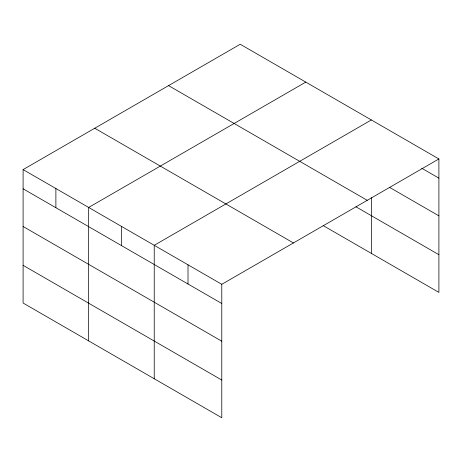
<?xml version="1.0" encoding="UTF-8"?>
<svg xmlns="http://www.w3.org/2000/svg" width="462" height="462" viewBox="0 0 462 462"><rect width="100%" height="100%" fill="white"/><g stroke="black" fill="none" stroke-linecap="round" stroke-linejoin="round"><path stroke-width="0.69" d="M23.1 169.6L221.783 284.309L221.783 417.752L23.1 303.043L23.1 169.6L240.217 44.248L438.9 158.957L438.9 292.4L323.1 225.543M305.78 82.103L88.664 207.455L88.664 340.892M371.35 119.958L154.233 245.31L154.233 378.748M221.783 284.309L438.9 158.957M421.702 168.226L438.9 178.153M389.772 187.491L438.9 215.852M168.566 85.614L367.25 200.323M355.884 206.768L438.9 254.701M94.75 128.234L293.434 242.943M23.1 188.796L221.783 303.505M23.1 226.495L221.783 341.204M23.1 265.338L221.783 380.047M371.35 197.713L371.35 253.395M188.011 264.807L188.011 284.003M121.448 226.38L121.448 245.576M55.885 188.525L55.885 207.721"/></g></svg>
